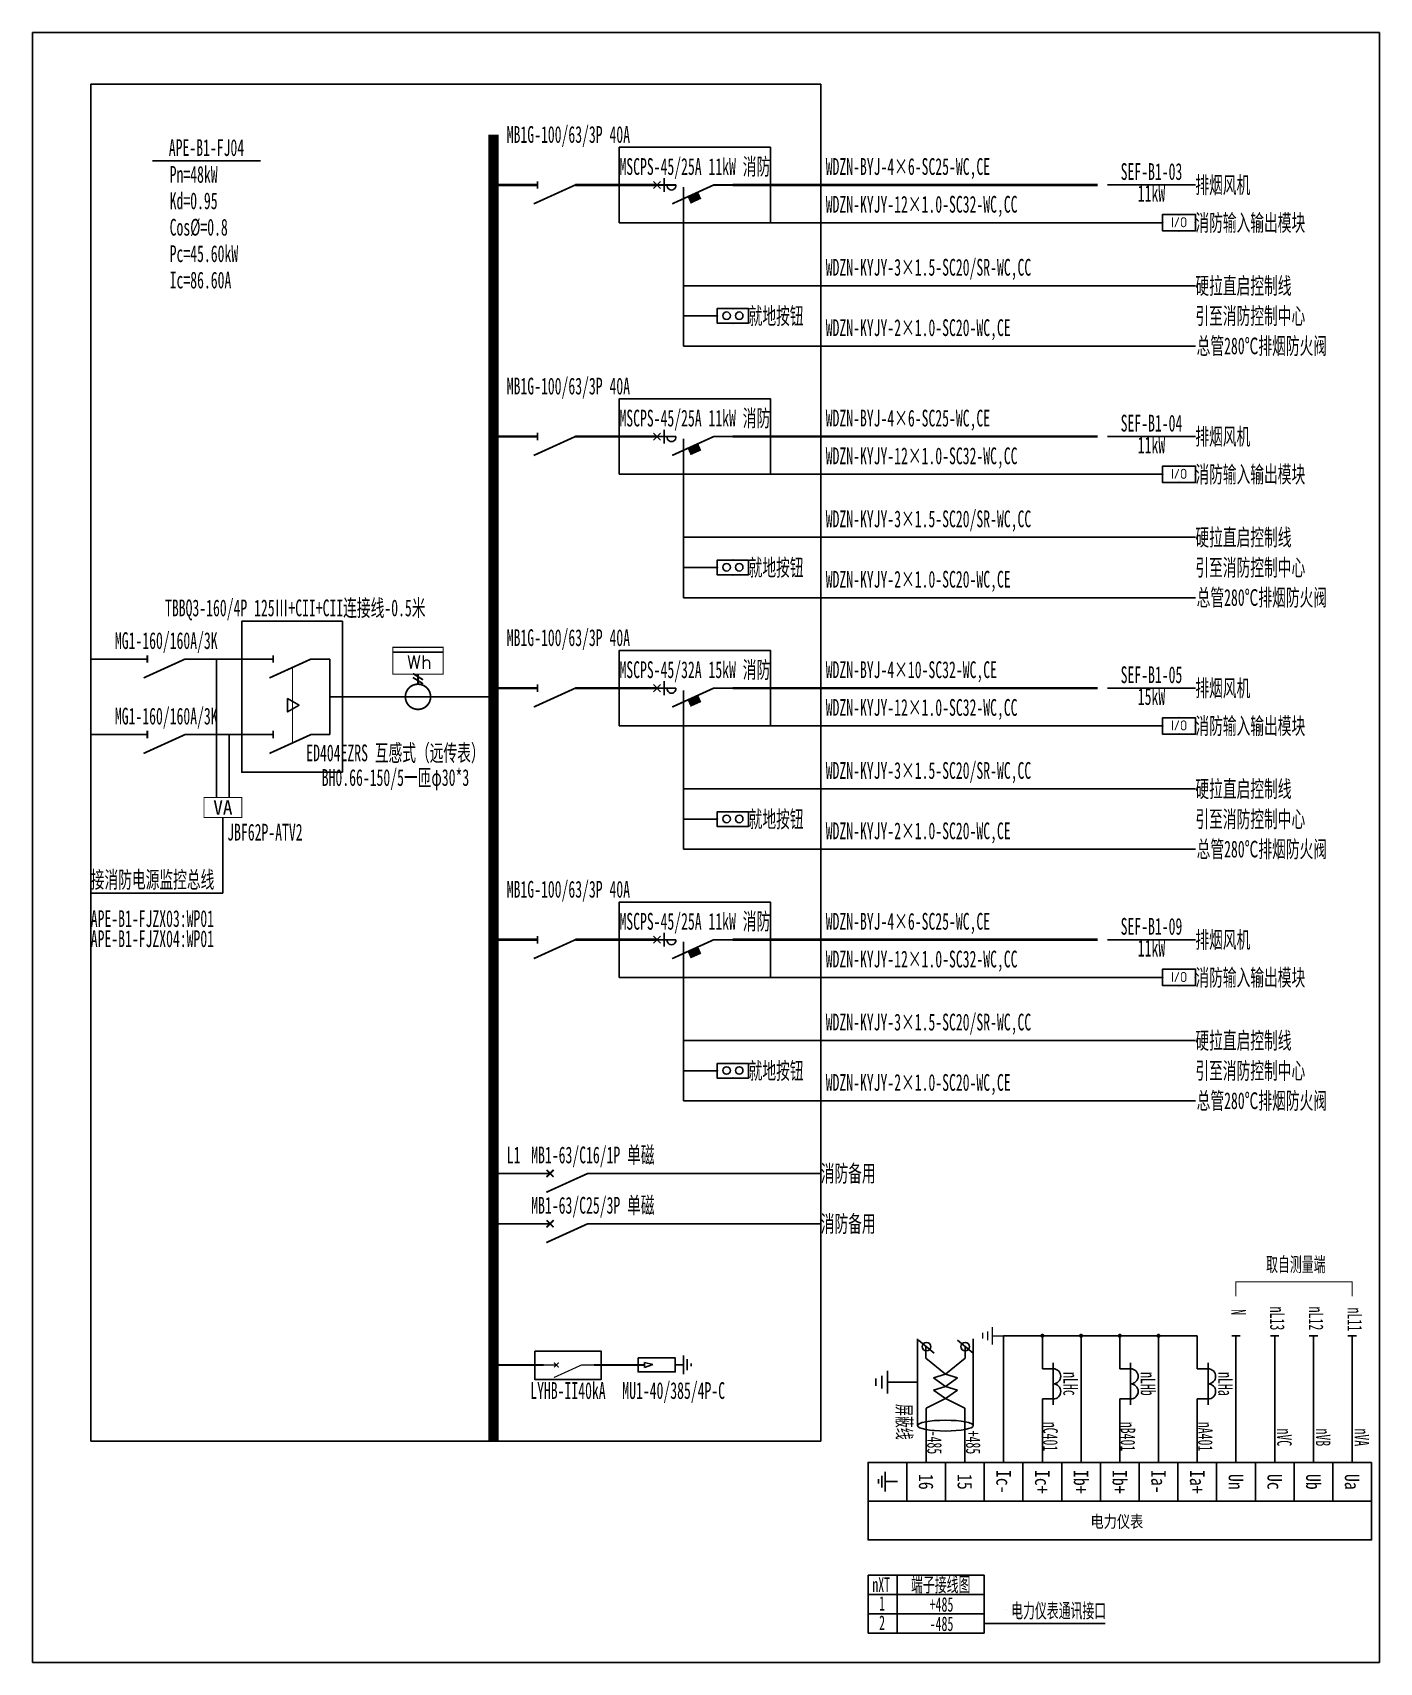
# Model space of a CAD drawing. Extents: x 1669726 to 1674541, y 402038 to 407868.
import ezdxf
from ezdxf.enums import TextEntityAlignment as Align

# ---------------------------------------------------------------- set-up
doc = ezdxf.new("R2010")
doc.units = 0
doc.header["$MEASUREMENT"] = 0
for name, color, linetype in [('ELEMENT', 3, 'Continuous'), ('WIRE-照明', 4, 'Continuous'), ('WIRE-系统', 4, 'Continuous'), ('系统图', 1, 'Continuous')]:
    doc.layers.add(name, color=color, linetype=linetype)
doc.layers.add('LY-二次控制图', color=7, linetype='Continuous', lineweight=18)
doc.styles.add('-宋体', font='', dxfattribs={"width": 0.65})
doc.styles.add('_SIMPLEX', font='simplex_.ttf', dxfattribs={"width": 0.6})
doc.styles.add('_TEL_ATTDEF', font='GBENOR', dxfattribs={"width": 0.8, "height": 3, "bigfont": 'GBCBIG'})
doc.styles.add('_TEL_DIM', font='', dxfattribs={"width": 0.8, "height": 3.5})
doc.styles.add('宋体', font='', dxfattribs={"width": 0.8, "height": 3.5})
doc.styles.get('-宋体').set_extended_font_data('NSimSun')
doc.styles.get('_TEL_DIM').set_extended_font_data('SimSun')
doc.styles.get('宋体').set_extended_font_data('SimSun')

# ---------------------------------------------------------------- blocks, each defined once
blk = doc.blocks.new('互感器')
at = {"layer": 'LY-二次控制图', "color": 4, "lineweight": -3}
for p, q in [((0, 0), (86.4, 0)), ((12, 0), (12, -22.4)), ((74.4, 0), (74.4, -22.4))]:
    blk.add_line(p, q, dxfattribs=at)
for centre in [(27.6, 0), (58.8, 0)]:
    blk.add_arc(centre, 15.6, 0, 180, dxfattribs=at)
blk = doc.blocks.new('屏蔽线')
at = {"layer": 'LY-二次控制图', "color": 1, "lineweight": -3, "ltscale": 10000}
for p, q in [((-225.7, 16.8), (-253, -15.6)), ((-225.7, -63.2), (-253, -95.6))]:
    blk.add_line(p, q, dxfattribs=at)
at = {"layer": 'LY-二次控制图', "color": 1, "lineweight": -3}
for p, q in [((-215.3, 0.8), (-239.3, 0.6)), ((-182.7, -40), (-215.3, 0.8)), ((-112, 0), (-131.9, -40)), ((0, 0), (-112, 0)), ((-175, -15.3), (-182.7, -40)), ((-157.3, -40), (-175, -15.3)), ((-149.6, -15.3), (-157.3, -40)), ((-131.9, -40), (-149.6, -15.3)), ((-182.7, -40), (-215.3, -80.8)), ((-175, -64.7), (-182.7, -40)), ((-157.3, -40), (-175, -64.7)), ((-149.6, -64.7), (-157.3, -40)), ((-131.9, -40), (-149.6, -64.7)), ((-112, -80), (-131.9, -40)), ((-215.3, -80.8), (-239.3, -80.6)), ((-165.8, -160), (-165.8, -97.8)), ((0, -80), (-112, -80)), ((0, -80), (-112, -80)), ((0, -80), (-112, -80)), ((-189.4, -160), (-142.2, -160)), ((-178.9, -171.9), (-152.6, -171.9)), ((-173.3, -184), (-158.2, -184))]:
    blk.add_line(p, q, dxfattribs=at)
for points in [[(-255.4, 17.4), (-76.1, 17.4)], [(-76.1, -97.8), (-255.4, -97.8)]]:
    blk.add_lwpolyline(points, dxfattribs=at)
at = {"layer": 'LY-二次控制图', "color": 1, "lineweight": -3, "ltscale": 10000}
for centre in [(-239.3, 0.6), (-239.3, -79.4)]:
    blk.add_circle(centre, 8.8, dxfattribs=at)
at = {"layer": 'LY-二次控制图', "color": 1, "lineweight": -3, "extrusion": (0, 0, -1)}
blk.add_ellipse((-76.1, -40.2), major_axis=(0, -57.6), ratio=0.193654, dxfattribs=at)
blk = doc.blocks.new('接地')
at = {"layer": 'LY-二次控制图', "color": 1}
for p, q in [((0, -24), (0, 0)), ((-18, -24), (18, -24)), ((-8.7, -33.6), (9, -33.6)), ((-5.9, -43.3), (6, -43.3))]:
    blk.add_line(p, q, dxfattribs=at)
blk = doc.blocks.new('A$C15B56DA1')
for p, q in [((-1005, 140.7), (-1005, 99.7)), ((-1018.5, 125.4), (-1018.5, 116.7)), ((-1011.7, 132.3), (-1011.7, 108.5)), ((-1005, 120.4), (-979.4, 120.4))]:
    blk.add_line(p, q)
at = {"color": 4, "linetype": 'Continuous', "lineweight": -3}
blk.add_line((-800, 160), (-855.9, 160), dxfattribs=at)
for points in [[(0, 160), (0, 80), (-1040, 80), (-1040, 160)], [(-960, 160), (-960, 80), (-960, 80), (-960, 160)], [(-880, 160), (-880, 80), (-880, 80), (-880, 160)], [(-800, 160), (-800, 80), (-800, 80), (-800, 160)], [(-720, 160), (-720, 80), (-720, 80), (-720, 160)], [(-640, 160), (-640, 80), (-640, 80), (-640, 160)], [(-560, 160), (-560, 80), (-560, 80), (-560, 160)], [(-480, 160), (-480, 80), (-480, 80), (-480, 160)], [(-400, 160), (-400, 80), (-400, 80), (-400, 160)], [(-320, 160), (-320, 80), (-320, 80), (-320, 160)], [(-240, 160), (-240, 80), (-240, 80), (-240, 160)], [(-160, 160), (-160, 80), (-160, 80), (-160, 160)], [(-80, 160), (-80, 80), (-80, 80), (-80, 160)], [(0, 80), (0, 0), (-1040, 0), (-1040, 80)]]:
    blk.add_lwpolyline(points, close=True, dxfattribs=at)
at = {"layer": 'LY-二次控制图', "color": 7, "lineweight": -3}
for p, q in [((-760, 421.9), (-760, 160)), ((-360, 421.9), (-760, 421.9)), ((-680, 421.9), (-680, 353.6)), ((-600, 421.9), (-600, 160)), ((-520, 421.9), (-520, 353.6)), ((-440, 421.9), (-440, 160)), ((-360, 421.9), (-360, 353.6)), ((-271.2, 421.9), (-288.8, 421.9)), ((-280, 421.9), (-280, 160)), ((-191.2, 421.9), (-208.8, 421.9)), ((-200, 421.9), (-200, 160)), ((-111.2, 421.9), (-128.8, 421.9)), ((-120, 421.9), (-120, 160)), ((-31.2, 421.9), (-48.8, 421.9)), ((-40, 421.9), (-40, 160)), ((-680, 291.2), (-680, 160)), ((-520, 291.2), (-520, 160)), ((-360, 291.2), (-360, 160)), ((-1040, -72.8), (-1040, -192.8))]:
    blk.add_line(p, q, dxfattribs=at)
at = {"layer": 'LY-二次控制图', "lineweight": -3}
for p, q in [((-1040, -72.8), (-800, -72.8)), ((-1040, -72.8), (-920, -72.8)), ((-980, -72.8), (-980, -192.8)), ((-800, -72.8), (-800, -192.8)), ((-1040, -112.8), (-800, -112.8)), ((-1040, -152.8), (-800, -152.8)), ((-1040, -192.8), (-800, -192.8)), ((-800, -172.8), (-550, -172.8))]:
    blk.add_line(p, q, dxfattribs=at)
at = {"layer": 'LY-二次控制图', "color": 0, "lineweight": -3, "const_width": 2}
blk.add_lwpolyline([(-40, 503), (-40, 533), (-280, 533), (-280, 503)], dxfattribs=at)
at = {"layer": 'LY-二次控制图', "color": 7, "lineweight": -3, "const_width": 4.19}
for points in [[(-680, 424, 1), (-680, 419.8, 1)], [(-600, 424, 1), (-600, 419.8, 1)], [(-520, 424, 1), (-520, 419.8, 1)], [(-440, 424, 1), (-440, 419.8, 1)]]:
    blk.add_lwpolyline(points, format="xyb", close=True, dxfattribs=at)
at = {"layer": 'LY-二次控制图', "lineweight": -3, "const_width": 0.03}
blk.add_lwpolyline([(-800, -132.8), (-764.6, -132.8), (-746.9, -152.8), (-746.9, -172.8)], dxfattribs=at)
at = {"layer": 'LY-二次控制图', "color": 7, "lineweight": -3, "rotation": 270}
for name, p in [('接地', (-760, 421.9)), ('屏蔽线', (-840, 160)), ('互感器', (-657.6, 365.6)), ('互感器', (-497.6, 365.6)), ('互感器', (-337.6, 365.6))]:
    blk.add_blockref(name, p, dxfattribs=at)
at = {"color": 4, "linetype": 'ByBlock', "lineweight": -3, "style": '-宋体', "width": 0.8}
for s, p in [('Ic-', (-760, 120)), ('Ic+', (-680, 120)), ('Ib+', (-600, 120)), ('Ib+', (-520, 120)), ('Ia-', (-440, 120)), ('Ia+', (-360, 120)), ('16', (-920, 120)), ('15', (-840, 120)), ('Un', (-280, 120)), ('Uc', (-200, 120)), ('Ub', (-120, 120)), ('Ua', (-40, 120))]:
    blk.add_text(s, height=30, rotation=270, dxfattribs=at).set_placement(p, align=Align.MIDDLE_CENTER)
blk.add_text('电力仪表', height=25, dxfattribs=at).set_placement((-526, 25.3), align=Align.CENTER)
at = {"layer": 'LY-二次控制图', "color": 7, "lineweight": -3, "style": '宋体', "width": 0.6}
blk.add_text('取自测量端', height=30, dxfattribs=at).set_placement((-217.8, 569.4), align=Align.MIDDLE_LEFT)
at = {"layer": 'LY-二次控制图', "color": 6, "lineweight": -3, "style": '宋体', "width": 0.6}
for s, p in [('N', (-289.4, 476.9)), ('nL13', (-209.4, 482.1)), ('nL12', (-129.4, 482.1)), ('nL11', (-49.4, 480.3)), ('nVC', (-194.9, 230.3)), ('nVB', (-114.9, 230.3)), ('nVA', (-34.9, 230.3))]:
    blk.add_text(s, height=30, rotation=270, dxfattribs=at).set_placement(p)
at = {"layer": 'LY-二次控制图', "color": 7, "lineweight": -3, "style": '宋体', "width": 0.6}
for s, p in [('nLHc', (-636.6, 322.4)), ('nLHb', (-476.6, 322.4)), ('nLHa', (-316.6, 322.4))]:
    blk.add_text(s, height=30, rotation=270, dxfattribs=at).set_placement(p, align=Align.CENTER)
blk.add_text('屏蔽线', height=30, rotation=270, dxfattribs=at).set_placement((-965.3, 243.9), align=Align.MIDDLE_CENTER)
at = {"layer": 'LY-二次控制图', "color": 6, "lineweight": -3, "style": '宋体', "width": 0.6}
for s, p in [('nC401', (-663, 213.5)), ('nB401', (-503, 213.5)), ('nA401', (-343, 213.5)), ('-485', (-902.6, 201.4)), ('+485', (-822.6, 201.4))]:
    blk.add_text(s, height=30, rotation=270, dxfattribs=at).set_placement(p, align=Align.MIDDLE_CENTER)
at = {"layer": 'LY-二次控制图', "color": 7, "lineweight": -3, "style": '宋体', "width": 0.6}
blk.add_text('nXT', height=30, dxfattribs=at).set_placement((-1012.9, -92.7), align=Align.MIDDLE_CENTER)
at = {"layer": 'LY-二次控制图', "color": 0, "lineweight": -3, "style": '宋体', "width": 0.6}
blk.add_text('端子接线图', height=30, dxfattribs=at).set_placement((-890, -107.5), align=Align.CENTER)
for s, p in [('1', (-1011.1, -131.3)), ('+485', (-888.3, -133.4)), ('2', (-1011.1, -171.3)), ('-485', (-888.3, -173.4))]:
    blk.add_text(s, height=30, dxfattribs=at).set_placement(p, align=Align.MIDDLE_CENTER)
blk.add_text('电力仪表通讯接口', height=30, dxfattribs=at).set_placement((-744.5, -161.4))
blk = doc.blocks.new('$element$00000189')
at = {"const_width": 0.0233}
for points in [[(0, 0), (0, -1)], [(0.256, -0.433), (0.172, -0.567)], [(0.308, -0.433), (0.225, -0.567)], [(0.167, -0.5), (0.3, -0.5)]]:
    blk.add_lwpolyline(points, dxfattribs=at)
blk.add_lwpolyline([(0, -0.333, 1), (0, -0.667, 1), (0, -0.333)], format="xyb", close=True, dxfattribs=at)
at = {"flags": 9}
blk.add_attdef('S', (0, 0), '', height=0.00000667, dxfattribs=at)
blk = doc.blocks.new('$element$00000492')
blk.add_line((0.173, 0), (0.173, -1))
at = {"const_width": 0.0233}
blk.add_lwpolyline([(-0.267, 0), (0.267, 0), (0.267, -1), (-0.267, -1), (-0.267, 0)], dxfattribs=at)
at = {"style": '_SIMPLEX'}
blk.add_text('Wh', height=0.2667, rotation=270, dxfattribs=at).set_placement((-0.161, -0.281))
at = {"flags": 9}
blk.add_attdef('S', (0, 0), '', height=0.00000667, dxfattribs=at)
blk.add_attdef('S', (0, 0), '', height=0.00000667, dxfattribs=at)
blk.add_attdef('S', (0, 0), '', height=0.00000667, dxfattribs=at)
blk = doc.blocks.new('$element$00000519')
at = {"const_width": 0.0233}
for points in [[(0, 0), (0, -0.25)], [(0, -1), (0, -0.75), (-0.25, -0.2)], [(-0.05, -0.25), (0.05, -0.25)]]:
    blk.add_lwpolyline(points, dxfattribs=at)
at = {"flags": 9}
blk.add_attdef('S', (0, 0), '', height=0.00000667, dxfattribs=at)
blk = doc.blocks.new('$equip_U$00000079(zhangr-4109)')
for p, q in [((0.625, 0.292), (-0.625, 0.292)), ((-0.625, 0.292), (-0.625, -0.292)), ((0.625, -0.292), (0.625, 0.292)), ((-0.625, -0.292), (0.625, -0.292))]:
    blk.add_line(p, q)
at = {"const_width": 0.04}
blk.add_lwpolyline([(-0.625, 0.292), (-0.625, -0.292), (0.625, -0.292), (0.625, 0.292), (-0.625, 0.292), (-0.625, -0.292)], dxfattribs=at)
for centre in [(-0.25, 0.008), (0.25, 0.008)]:
    blk.add_circle(centre, 0.15)
for p in [(-0.625, 0), (0, 0.292), (0.625, 0), (0, -0.292)]:
    blk.add_point(p)
at = {"color": 7, "style": '_TEL_DIM', "flags": 1}
for tag in ['A', 'REMARK']:
    blk.add_attdef(tag, text='', height=0.00002, dxfattribs=at).set_placement((0, 0), align=Align.MIDDLE_CENTER)
blk = doc.blocks.new('$equip$00002773')
for p, q in [((0.65, 0.65), (-0.65, 0.65)), ((-0.65, 0.65), (-0.65, 0)), ((0.65, 0), (0.65, 0.65)), ((-0.65, 0), (0.65, 0))]:
    blk.add_line(p, q)
at = {"const_width": 0.04}
blk.add_lwpolyline([(-0.65, 0.65), (-0.65, 0), (0.65, 0), (0.65, 0.65), (-0.65, 0.65), (-0.65, 0)], dxfattribs=at)
for p in [(0, 0.65), (-0.65, 0.325), (0, 0), (0.65, 0.325)]:
    blk.add_point(p)
at = {"color": 7}
blk.add_attdef('$TEXT$', text='', height=0.4, dxfattribs=at).set_placement((0.006, 0.343), align=Align.MIDDLE_CENTER)
at = {"color": 7, "flags": 1}
for tag, p in [('A', (0, 0)), ('B', (0.905, 0.246))]:
    blk.add_attdef(tag, text='', height=0.4, dxfattribs=at).set_placement(p, align=Align.MIDDLE_CENTER)
blk = doc.blocks.new('$element$00000578')
at = {"const_width": 0.0233}
for points in [[(0, 0), (0, -0.25)], [(0, -1), (0, -0.75), (-0.25, -0.2)], [(-0.05, -0.25), (0.05, -0.25)]]:
    blk.add_lwpolyline(points, dxfattribs=at)
at = {"flags": 9}
blk.add_attdef('S', (0, 0), '', height=0.00000667, dxfattribs=at)
blk = doc.blocks.new('$element$00000496')
at = {"const_width": 0.0233}
for points in [[(0, 0), (0, -0.25)], [(-0.25, -0.2), (0, -0.75), (0, -1)]]:
    blk.add_lwpolyline(points, dxfattribs=at)
blk.add_arc((-0.008, -0.192), 0.0589, 81.8699, 278.1301)
at = {"flags": 9}
blk.add_attdef('S', (0, 0), '', height=0.00000667, dxfattribs=at)
blk = doc.blocks.new('$equip_U$00000086(maj01888)')
at = {"color": 2, "lineweight": 25}
for p, q in [((-0.141, -0.141), (0.141, 0.141)), ((0.141, -0.141), (-0.141, 0.141)), ((0.286, 0.273), (0.286, -0.273))]:
    blk.add_line(p, q, dxfattribs=at)
at = {"color": 2}
for p, q in [((1.235, -0.473), (1.625, -0.299)), ((1.243, -0.49), (1.633, -0.317)), ((1.251, -0.508), (1.64, -0.335)), ((1.259, -0.526), (1.648, -0.353)), ((1.267, -0.544), (1.656, -0.37)), ((1.275, -0.562), (1.664, -0.388)), ((1.283, -0.579), (1.672, -0.406)), ((1.291, -0.597), (1.68, -0.424)), ((1.298, -0.615), (1.688, -0.442)), ((1.306, -0.633), (1.696, -0.459)), ((1.314, -0.651), (1.704, -0.477)), ((1.322, -0.668), (1.712, -0.495)), ((1.33, -0.686), (1.72, -0.513)), ((1.338, -0.704), (1.728, -0.531))]:
    blk.add_line(p, q, dxfattribs=at)
at = {"const_width": 0.04}
blk.add_lwpolyline([(1.23, -0.462), (1.62, -0.288), (1.732, -0.541), (1.343, -0.715)], close=True, dxfattribs=at)
at = {"xscale": 3, "yscale": 3, "zscale": 3, "rotation": 90}
blk.add_blockref('$element$00000496', (0, 0), dxfattribs=at)
at = {"color": 7, "style": '_TEL_DIM', "flags": 1}
for tag in ['A', 'REMARK']:
    blk.add_attdef(tag, text='', height=0.00002, dxfattribs=at).set_placement((0, 0), align=Align.MIDDLE_CENTER)
blk = doc.blocks.new('$element$00000497')
at = {"const_width": 0.0233}
for points in [[(0, 0), (0, -0.25)], [(0, -1), (0, -0.75), (-0.25, -0.2)], [(-0.047, -0.297), (0.047, -0.203)], [(-0.047, -0.203), (0.047, -0.297)]]:
    blk.add_lwpolyline(points, dxfattribs=at)
at = {"flags": 9}
blk.add_attdef('S', (0, 0), '', height=0.00000667, dxfattribs=at)
blk = doc.blocks.new('A$C2B062C5C')
at = {"const_width": 17.5}
blk.add_lwpolyline([(-375, 0), (-375, 400), (375, 400), (375, 0), (-375, 0)], dxfattribs=at)
at = {"style": '_TEL_DIM'}
blk.add_text('VA', height=280, rotation=0, dxfattribs=at).set_placement((0, 200), align=Align.MIDDLE_CENTER)
at = {"flags": 9}
blk.add_attdef('S', (-375, 200), '', height=0.005, rotation=90, dxfattribs=at)
blk.add_attdef('S', (-375, 200), '', height=0.005, rotation=90, dxfattribs=at)
blk.add_attdef('S', (-375, 200), '', height=0.005, rotation=90, dxfattribs=at)
blk = doc.blocks.new('ATSE')
blk.add_lwpolyline([(-1.5, -1.167), (-1.5, 0.167), (0.5, 0.167), (0.5, -1.167)], close=True)
at = {"layer": 'WIRE-照明', "linetype": 'Continuous', "const_width": 0.0233}
for points in [[(-1, 0), (-1, 0.167)], [(0, 0), (0, 0.167)]]:
    blk.add_lwpolyline(points, dxfattribs=at)
at = {"layer": 'WIRE-系统', "color": 3, "linetype": 'Continuous'}
for p, q in [((-0.701, -0.437), (-0.523, -0.437)), ((-0.612, -0.592), (-0.701, -0.437)), ((-0.523, -0.437), (-0.612, -0.592))]:
    blk.add_line(p, q, dxfattribs=at)
at = {"layer": 'WIRE-系统', "color": 2, "linetype": 'Continuous', "const_width": 0.01}
blk.add_lwpolyline([(-1.112, -0.505), (-0.112, -0.505)], dxfattribs=at)
at = {"layer": 'WIRE-系统', "color": 3, "linetype": 'Continuous', "const_width": 0.01}
blk.add_lwpolyline([(-0.612, -0.592), (-0.523, -0.437), (-0.701, -0.437)], close=True, dxfattribs=at)
at = {"layer": 'WIRE-系统', "linetype": 'Continuous', "const_width": 0.0233}
for points in [[(-1, -1), (0, -1)], [(-0.5, -1.167), (-0.5, -1)]]:
    blk.add_lwpolyline(points, dxfattribs=at)
at = {"layer": 'ELEMENT'}
for p in [(-1, 0), (0, 0)]:
    blk.add_blockref('$element$00000519', p, dxfattribs=at)

msp = doc.modelspace()

# ---------------------------------------------------------------- linework, layer by layer
at = {"color": 0, "linetype": 'ByBlock'}
for p, q in [((1670154.4, 407408.4), (1670540.6, 407408.4)), ((1672053.4, 407314.6), (1672053.4, 406746.2)), ((1673569.6, 407322.6), (1673883.3, 407322.6)), ((1672053.4, 407187.6), (1673766.3, 407187.6)), ((1672053.4, 406962.2), (1673883.3, 406962.2)), ((1672173.5, 406854.2), (1672053.4, 406854.2)), ((1673883.3, 406746.2), (1672053.4, 406746.2)), ((1673569.6, 406422.6), (1673883.3, 406422.6)), ((1672053.4, 406414.6), (1672053.4, 405846.2)), ((1672053.4, 406287.6), (1673766.3, 406287.6)), ((1672053.4, 406062.2), (1673883.3, 406062.2)), ((1672173.5, 405954.2), (1672053.4, 405954.2)), ((1673883.3, 405846.2), (1672053.4, 405846.2)), ((1672053.4, 405514.6), (1672053.4, 404946.2)), ((1673569.6, 405522.6), (1673883.3, 405522.6)), ((1672053.4, 405387.6), (1673766.3, 405387.6)), ((1672053.4, 405162.2), (1673883.3, 405162.2)), ((1672173.5, 405054.2), (1672053.4, 405054.2)), ((1673883.3, 404946.2), (1672053.4, 404946.2)), ((1672053.4, 404614.6), (1672053.4, 404046.2)), ((1673569.6, 404622.6), (1673883.3, 404622.6)), ((1672053.4, 404487.6), (1673766.3, 404487.6)), ((1672053.4, 404262.2), (1673883.3, 404262.2)), ((1672173.5, 404154.2), (1672053.4, 404154.2)), ((1673883.3, 404046.2), (1672053.4, 404046.2)), ((1671942.9, 403102.7), (1671913.7, 403110.6)), ((1671913.7, 403110.6), (1671913.7, 403092.4)), ((1671913.7, 403091.9), (1671942.9, 403102.7)), ((1672023.5, 403102.5), (1672051.5, 403102.5)), ((1672052.7, 403135.7), (1672052.7, 403068.5)), ((1672066.5, 403121.7), (1672066.5, 403082.5)), ((1672080.2, 403107.3), (1672080.2, 403097.5))]:
    msp.add_line(p, q, dxfattribs=at)
for points in [[(1669933.7, 402829.5), (1672543.7, 402829.5), (1672543.7, 407682.6), (1669933.7, 407682.6)], [(1671823.6, 407187.6), (1672363.6, 407187.6), (1672363.6, 407457.6), (1671823.6, 407457.6)], [(1671823.6, 406287.6), (1672363.6, 406287.6), (1672363.6, 406557.6), (1671823.6, 406557.6)], [(1671823.6, 405387.6), (1672363.6, 405387.6), (1672363.6, 405657.6), (1671823.6, 405657.6)], [(1671823.6, 404487.6), (1672363.6, 404487.6), (1672363.6, 404757.6), (1671823.6, 404757.6)], [(1671521.7, 403151), (1671758.3, 403151), (1671758.3, 403049), (1671521.7, 403049)], [(1671890.9, 403126.7), (1672023.7, 403126.7), (1672023.7, 403076.6), (1671890.9, 403076.6)]]:
    msp.add_lwpolyline(points, close=True, dxfattribs=at)
for points, const_width in [([(1671373.7, 407502.6), (1671373.7, 402829.5)], 36), ([(1671373.7, 407322.6), (1671531.2, 407322.6)], 9), ([(1671666.2, 407322.6), (1671958.6, 407322.6)], 9), ([(1672228.6, 407322.6), (1673533.6, 407322.6)], 9), ([(1671373.7, 406422.6), (1671531.2, 406422.6)], 9), ([(1671666.2, 406422.6), (1671958.6, 406422.6)], 9), ([(1672228.6, 406422.6), (1673533.6, 406422.6)], 9), ([(1670068.7, 405626.7), (1669933.7, 405626.7)], 6.3), ([(1670338.7, 405626.7), (1670473.7, 405626.7)], 6.3), ([(1670833.7, 405491.7), (1671373.7, 405491.7)], 6.3), ([(1671373.7, 405522.6), (1671531.2, 405522.6)], 9), ([(1671666.2, 405522.6), (1671958.6, 405522.6)], 9), ([(1672228.6, 405522.6), (1673533.6, 405522.6)], 9), ([(1670068.7, 405356.7), (1669933.7, 405356.7)], 6.3), ([(1670338.7, 405356.7), (1670473.7, 405356.7)], 6.3), ([(1671373.7, 404622.6), (1671531.2, 404622.6)], 9), ([(1671666.2, 404622.6), (1671958.6, 404622.6)], 9), ([(1672228.6, 404622.6), (1673533.6, 404622.6)], 9), ([(1671373.7, 403786.8), (1671508.7, 403786.8)], 6.3), ([(1671778.7, 403786.8), (1672543.7, 403786.8)], 6.3), ([(1671373.7, 403606.8), (1671508.7, 403606.8)], 6.3), ([(1671778.7, 403606.8), (1672543.7, 403606.8)], 6.3), ([(1671373.7, 403101.5), (1671553.7, 403101.5)], 6.3), ([(1671733.7, 403101.5), (1671913.7, 403101.5)], 6.3)]:
    msp.add_lwpolyline(points, dxfattribs=dict(at, const_width=const_width))
for points in [[(1670383.7, 405626.7), (1670383.7, 405132.1)], [(1670428.7, 405356.7), (1670428.7, 405132.1)], [(1670406.2, 405059.7), (1670406.2, 404789.7)], [(1670406.2, 404789.7), (1669933.7, 404789.7)]]:
    msp.add_lwpolyline(points, dxfattribs=at)
at = {"layer": '系统图'}
msp.add_lwpolyline([(1669725.9, 407867.7), (1674541.3, 407867.7), (1674541.3, 402037.5), (1669725.9, 402037.5)], close=True, dxfattribs=at)

# ---------------------------------------------------------------- block references
at = {"color": 0, "linetype": 'ByBlock', "rotation": 90}
for name, p, xscale, yscale, zscale in [('$element$00000578', (1671463.7, 407322.6), 270, 270, 270), ('$element$00000578', (1671463.7, 406422.6), 270, 270, 270), ('ATSE', (1670518.7, 405626.7), 270, 270, 270), ('$element$00000492', (1671013.7, 405620.7), 180, 180, 180), ('$element$00000519', (1670068.7, 405626.7), 270, 270, 270), ('$element$00000189', (1670968.7, 405491.7), 270, 270, 270), ('$element$00000578', (1671463.7, 405522.6), 270, 270, 270), ('$element$00000519', (1670068.7, 405356.7), 270, 270, 270), ('$element$00000578', (1671463.7, 404622.6), 270, 270, 270), ('$element$00000497', (1671508.7, 403786.8), 270, 270, 270), ('$element$00000497', (1671508.7, 403606.8), 270, 270, 270), ('$element$00000497', (1671553.7, 403101.5), 180, 180, 180)]:
    msp.add_blockref(name, p, dxfattribs=dict(at, xscale=xscale, yscale=yscale, zscale=zscale))
at = {"color": 0, "linetype": 'ByBlock'}
for name, p, xscale, yscale, zscale in [('$equip_U$00000086(maj01888)', (1671958.6, 407322.6), 90, 90, 90), ('$equip_U$00000079(zhangr-4109)', (1672229.8, 406854.2), 89.99999999999997, 89.99999999999997, 89.99999999999997), ('$equip_U$00000086(maj01888)', (1671958.6, 406422.6), 90, 90, 90), ('$equip_U$00000079(zhangr-4109)', (1672229.8, 405954.2), 89.99999999999997, 89.99999999999997, 89.99999999999997), ('$equip_U$00000086(maj01888)', (1671958.6, 405522.6), 90, 90, 90), ('A$C2B062C5C', (1670406.2, 405059.7), 0.18, 0.18, 0.18), ('$equip_U$00000079(zhangr-4109)', (1672229.8, 405054.2), 89.99999999999997, 89.99999999999997, 89.99999999999997), ('$equip_U$00000086(maj01888)', (1671958.6, 404622.6), 90, 90, 90), ('$equip_U$00000079(zhangr-4109)', (1672229.8, 404154.2), 89.99999999999997, 89.99999999999997, 89.99999999999997)]:
    msp.add_blockref(name, p, dxfattribs=dict(at, xscale=xscale, yscale=yscale, zscale=zscale))
ref = msp.add_blockref('$equip$00002773', (1673824.8, 407158.4), dxfattribs=dict(at, xscale=90, yscale=90, zscale=90))
ref.add_attrib('$TEXT$', 'I/O', dxfattribs={"color": 7, "height": 36, "style": '_TEL_ATTDEF'}).set_placement((1673825.3, 407189.3), align=Align.MIDDLE_CENTER)
ref = msp.add_blockref('$equip$00002773', (1673824.8, 406258.4), dxfattribs=dict(at, xscale=90, yscale=90, zscale=90))
ref.add_attrib('$TEXT$', 'I/O', dxfattribs={"color": 7, "height": 36, "style": '_TEL_ATTDEF'}).set_placement((1673825.3, 406289.3), align=Align.MIDDLE_CENTER)
ref = msp.add_blockref('$equip$00002773', (1673824.8, 405358.4), dxfattribs=dict(at, xscale=90, yscale=90, zscale=90))
ref.add_attrib('$TEXT$', 'I/O', dxfattribs={"color": 7, "height": 36, "style": '_TEL_ATTDEF'}).set_placement((1673825.3, 405389.3), align=Align.MIDDLE_CENTER)
ref = msp.add_blockref('$equip$00002773', (1673824.8, 404458.4), dxfattribs=dict(at, xscale=90, yscale=90, zscale=90))
ref.add_attrib('$TEXT$', 'I/O', dxfattribs={"color": 7, "height": 36, "style": '_TEL_ATTDEF'}).set_placement((1673825.3, 404489.3), align=Align.MIDDLE_CENTER)
at = {"xscale": 1.730769230769231, "yscale": 1.730769230769231, "zscale": 1.730769230769231}
msp.add_blockref('A$C15B56DA1', (1674513.1, 402475.9), dxfattribs=at)

# ---------------------------------------------------------------- texts
at = {"color": 31, "linetype": 'ByBlock', "style": '宋体', "width": 0.6}
for p in [(1671641.5, 407455.3), (1671641.5, 406555.3), (1671641.5, 405655.3), (1671641.5, 404755.3)]:
    msp.add_text('MB1G-100/63/3P 40A', height=60, dxfattribs=at).set_placement(p, align=Align.BOTTOM_CENTER)
at = {"color": 0, "linetype": 'ByBlock', "style": '宋体', "width": 0.6}
for s, p in [('APE-B1-FJ04', (1670347.5, 407408.4)), ('SEF-B1-03', (1673726.4, 407322.6)), ('SEF-B1-04', (1673726.4, 406422.6)), ('SEF-B1-05', (1673726.4, 405522.6)), ('SEF-B1-09', (1673726.4, 404622.6)), ('L1', (1671445.7, 403804.8))]:
    msp.add_text(s, height=60, dxfattribs=at).set_placement(p, align=Align.BOTTOM_CENTER)
at = {"color": 4, "linetype": 'ByBlock', "style": '宋体', "width": 0.6}
for s, p in [('MSCPS-45/25A 11kW 消防', (1672093.6, 407340.6)), ('MSCPS-45/25A 11kW 消防', (1672093.6, 406440.6)), ('MSCPS-45/32A 15kW 消防', (1672093.6, 405540.6)), ('MSCPS-45/25A 11kW 消防', (1672093.6, 404640.6))]:
    msp.add_text(s, height=60, dxfattribs=at).set_placement(p, align=Align.BOTTOM_CENTER)
at = {"color": 0, "linetype": 'ByBlock', "style": '宋体', "width": 0.6}
for s, p in [('WDZN-BYJ-4×6-SC25-WC,CE', (1672561.6, 407340.6)), ('WDZN-KYJY-12×1.0-SC32-WC,CC', (1672561.6, 407205.6)), ('WDZN-KYJY-3×1.5-SC20/SR-WC,CC', (1672561.6, 406980.2)), ('WDZN-KYJY-2×1.0-SC20-WC,CE', (1672561.6, 406764.2)), ('WDZN-BYJ-4×6-SC25-WC,CE', (1672561.6, 406440.6)), ('WDZN-KYJY-12×1.0-SC32-WC,CC', (1672561.6, 406305.6)), ('WDZN-KYJY-3×1.5-SC20/SR-WC,CC', (1672561.6, 406080.2)), ('WDZN-KYJY-2×1.0-SC20-WC,CE', (1672561.6, 405864.2)), ('WDZN-BYJ-4×10-SC32-WC,CE', (1672561.6, 405540.6)), ('WDZN-KYJY-12×1.0-SC32-WC,CC', (1672561.6, 405405.6)), ('WDZN-KYJY-3×1.5-SC20/SR-WC,CC', (1672561.6, 405180.2)), ('WDZN-KYJY-2×1.0-SC20-WC,CE', (1672561.6, 404964.2)), ('接消防电源监控总线 ', (1669933.7, 404789.7)), ('APE-B1-FJZX03:WP01', (1669933.7, 404650.4)), ('WDZN-BYJ-4×6-SC25-WC,CE', (1672561.6, 404640.6)), ('APE-B1-FJZX04:WP01', (1669933.7, 404578.4)), ('WDZN-KYJY-12×1.0-SC32-WC,CC', (1672561.6, 404505.6)), ('WDZN-KYJY-3×1.5-SC20/SR-WC,CC', (1672561.6, 404280.2)), ('WDZN-KYJY-2×1.0-SC20-WC,CE', (1672561.6, 404064.2))]:
    msp.add_text(s, height=60, dxfattribs=at).set_placement(p, align=Align.BOTTOM_LEFT)
for s, p in [('Pn=48kW', (1670215.9, 407330.5)), ('Kd=0.95', (1670215.9, 407236)), ('Cos%%C=0.8', (1670215.9, 407141.5)), ('Pc=45.60kW', (1670215.9, 407047)), ('Ic=86.60A', (1670215.9, 406952.5))]:
    msp.add_text(s, height=60, dxfattribs=at).set_placement(p)
for s, p in [('排烟风机', (1673883.3, 407322.6)), ('消防输入输出模块', (1673883.3, 407187.6)), ('硬拉直启控制线', (1673883.3, 406962.2)), ('就地按钮', (1672286, 406854.2)), ('引至消防控制中心', (1673883.3, 406854.2)), ('总管280℃排烟防火阀', (1673887.9, 406747)), ('排烟风机', (1673883.3, 406422.6)), ('消防输入输出模块', (1673883.3, 406287.6)), ('硬拉直启控制线', (1673883.3, 406062.2)), ('就地按钮', (1672286, 405954.2)), ('引至消防控制中心', (1673883.3, 405954.2)), ('总管280℃排烟防火阀', (1673887.9, 405847)), ('排烟风机', (1673883.3, 405522.6)), ('消防输入输出模块', (1673883.3, 405387.6)), ('硬拉直启控制线', (1673883.3, 405162.2)), ('就地按钮', (1672286, 405054.2)), ('引至消防控制中心', (1673883.3, 405054.2)), ('总管280℃排烟防火阀', (1673887.9, 404947)), ('排烟风机', (1673883.3, 404622.6)), ('消防输入输出模块', (1673883.3, 404487.6)), ('硬拉直启控制线', (1673883.3, 404262.2)), ('就地按钮', (1672286, 404154.2)), ('引至消防控制中心', (1673883.3, 404154.2)), ('总管280℃排烟防火阀', (1673887.9, 404047)), ('消防备用', (1672543.7, 403786.8)), ('消防备用', (1672543.7, 403606.8))]:
    msp.add_text(s, height=60, dxfattribs=at).set_placement(p, align=Align.MIDDLE_LEFT)
for s, p in [('11kW', (1673726.4, 407322.6)), ('11kW', (1673726.4, 406422.6)), ('15kW', (1673726.4, 405522.6)), ('11kW', (1673726.4, 404622.6))]:
    msp.add_text(s, height=60, dxfattribs=at).set_placement(p, align=Align.TOP_CENTER)
at = {"color": 3, "linetype": 'ByBlock', "style": '宋体', "width": 0.6}
msp.add_text('TBBQ3-160/4P 125Ⅲ+CII+CII连接线-0.5米', height=60, dxfattribs=at).set_placement((1670665, 405761.7), align=Align.BOTTOM_CENTER)
at = {"color": 2, "linetype": 'ByBlock', "style": '宋体', "width": 0.6}
for p in [(1670203.7, 405644.7), (1670203.7, 405374.7)]:
    msp.add_text('MG1-160/160A/3K', height=60, dxfattribs=at).set_placement(p, align=Align.BOTTOM_CENTER)
msp.add_text('ED404EZRS 互感式（远传表）', height=60, dxfattribs=at).set_placement((1671023.3, 405321), align=Align.TOP_CENTER)
at = {"color": 3, "linetype": 'ByBlock', "style": '宋体', "width": 0.6}
msp.add_text('BH0.66-150/5一匝φ30*3', height=60, dxfattribs=at).set_placement((1671023.3, 405232.9), align=Align.TOP_CENTER)
at = {"color": 1, "linetype": 'ByBlock', "style": '宋体', "width": 0.6}
msp.add_text('JBF62P-ATV2', height=60, dxfattribs=at).set_placement((1670421.8, 404959.5), align=Align.BOTTOM_LEFT)
at = {"color": 2, "linetype": 'ByBlock', "style": '宋体', "width": 0.6}
msp.add_text('MB1-63/C16/1P 单磁', height=60, dxfattribs=at).set_placement((1671508.7, 403804.8), align=Align.BOTTOM_LEFT)
at = {"color": 30, "linetype": 'ByBlock', "style": '宋体', "width": 0.6}
msp.add_text('MB1-63/C25/3P 单磁', height=60, dxfattribs=at).set_placement((1671508.7, 403624.8), align=Align.BOTTOM_LEFT)
at = {"color": 40, "linetype": 'ByBlock', "style": '宋体', "width": 0.6}
msp.add_text('LYHB-II40kA', height=60, dxfattribs=at).set_placement((1671640, 403040), align=Align.TOP_CENTER)
at = {"color": 30, "linetype": 'ByBlock', "style": '宋体', "width": 0.6}
msp.add_text('MU1-40/385/4P-C', height=60, dxfattribs=at).set_placement((1672018, 403040), align=Align.TOP_CENTER)

doc.saveas('drawing.dxf')
